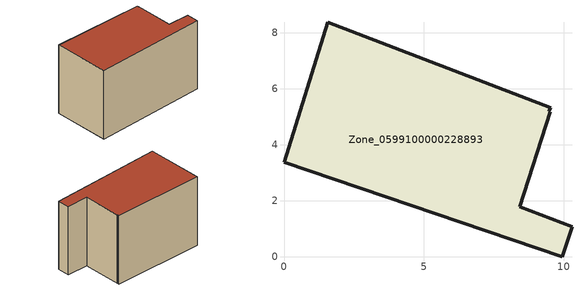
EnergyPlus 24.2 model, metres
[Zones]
Zone_0599100000228893
 floor ground (C_G): 9.46,5.21 9.53,5.19 8.43,1.79 10.3,1.07 9.96,0 0,3.38 1.57,8.38 9.54,5.33 z0
 wall outside (C_F): 9.96,0 10.3,1.07 8.43,1.79 9.53,5.19 9.46,5.21 9.54,5.33 1.57,8.38 0,3.38 9.96,0 z0:6.79
 roof outside (C_R): 9.53,5.19 9.46,5.21 9.54,5.33 1.57,8.38 0,3.38 9.96,0 10.3,1.07 8.43,1.79 z6.79
[BUILDING]
Pand.0599100000228893: North Axis=0; Terrain=City; Loads Convergence Tolerance Value=0.04; Temperature Convergence Tolerance Value=0.4; Solar Distribution=FullExterior; Maximum Number of Warmup Days=25; Minimum Number of Warmup Days=1
[Site:Location]
Rotterdam.The.Hague.AP_ZH_NLD Design_Conditions: Latitude=51.96; Longitude=4.45; Time Zone=1; Elevation=-4.5
[SITE:GROUNDTEMPERATURE:BUILDINGSURFACE]
18, 18, 18, 18, 18, 18, 18, 18, 18, 18, 18, 18
[MATERIAL] Thermal Absorptance=0.9; Solar Absorptance=0.7; Visible Absorptance=0.7
Name | Roughness | Thickness | Conductivity | Density | Specific Heat
G.TI.1946 | MediumSmooth | 0.15 | 1 | 540 | 1210
F.TI.1946 | Rough | 0.3 | 0.857143 | 1920 | 840
R.TI.1946 | MediumRough | 0.2 | 0.1 | 1500 | 1000
[CONSTRUCTION]
C_G: G.TI.1946
C_F: F.TI.1946
C_R: R.TI.1946
[ZONE]
Zone_0599100000228893: Type=1; Multiplier=1; Ceiling Height=Autocalculate; Volume=Autocalculate; Floor Area=autocalculate; Part of Total Floor Area=Yes
[ZONEINFILTRATION:DESIGNFLOWRATE]
Infil_Zone_0599100000228893: Zone or ZoneList or Space or SpaceList=Zone_0599100000228893; Schedule=AlwaysOn; Design Flow Rate Calculation Method=Flow/Area; Flow Rate per Floor Area=0.003; Constant Term Coefficient=1; Temperature Term Coefficient=0; Velocity Term Coefficient=0; Velocity Squared Term Coefficient=0
[HVACTEMPLATE:ZONE:IDEALLOADSAIRSYSTEM]
Zone_0599100000228893: Maximum Heating Supply Air Temperature=50; Minimum Cooling Supply Air Temperature=13; Maximum Heating Supply Air Humidity Ratio=0.0156; Minimum Cooling Supply Air Humidity Ratio=0.0077; Heating Limit=NoLimit; Cooling Limit=NoLimit; Dehumidification Control Type=ConstantSensibleHeatRatio; Cooling Sensible Heat Ratio=0.7; Dehumidification Setpoint=60; Humidification Control Type=None; Humidification Setpoint=30; Outdoor Air Method=None; Outdoor Air Flow Rate per Person=0.00944; Outdoor Air Flow Rate per Zone Floor Area=0; Outdoor Air Flow Rate per Zone=0; Demand Controlled Ventilation Type=None; Outdoor Air Economizer Type=NoEconomizer; Heat Recovery Type=None; Sensible Heat Recovery Effectiveness=0.7; Latent Heat Recovery Effectiveness=0.65
[ZONECONTROL:THERMOSTAT]
ThermostatControl_Zone_0599100000228893: Zone or ZoneList=Zone_0599100000228893; Control Type Schedule=DualSetpointControlType; Control 1=Thermostat_Zone_0599100000228893; Temperature Difference Between Cutout And Setpoint=0
[THERMOSTATSETPOINT:DUALSETPOINT]
Thermostat_Zone_0599100000228893: Heating Setpoint Temperature Schedule=HeatingSetpoint_Zone_0599100000228893; Cooling Setpoint Temperature Schedule=CoolingSetpoint_Zone_0599100000228893
[SCHEDULE:COMPACT]
HeatingSetpoint_Zone_0599100000228893: Through: 12/31, For: AllDays, Until: 24:00, 21
CoolingSetpoint_Zone_0599100000228893: Through: 12/31, For: AllDays, Until: 24:00, 24
DualSetpointControlType: Through: 12/31, For: AllDays, Until: 24:00, 4
AlwaysOn: Through: 12/31, For: AllDays, Until: 24:00, 1
